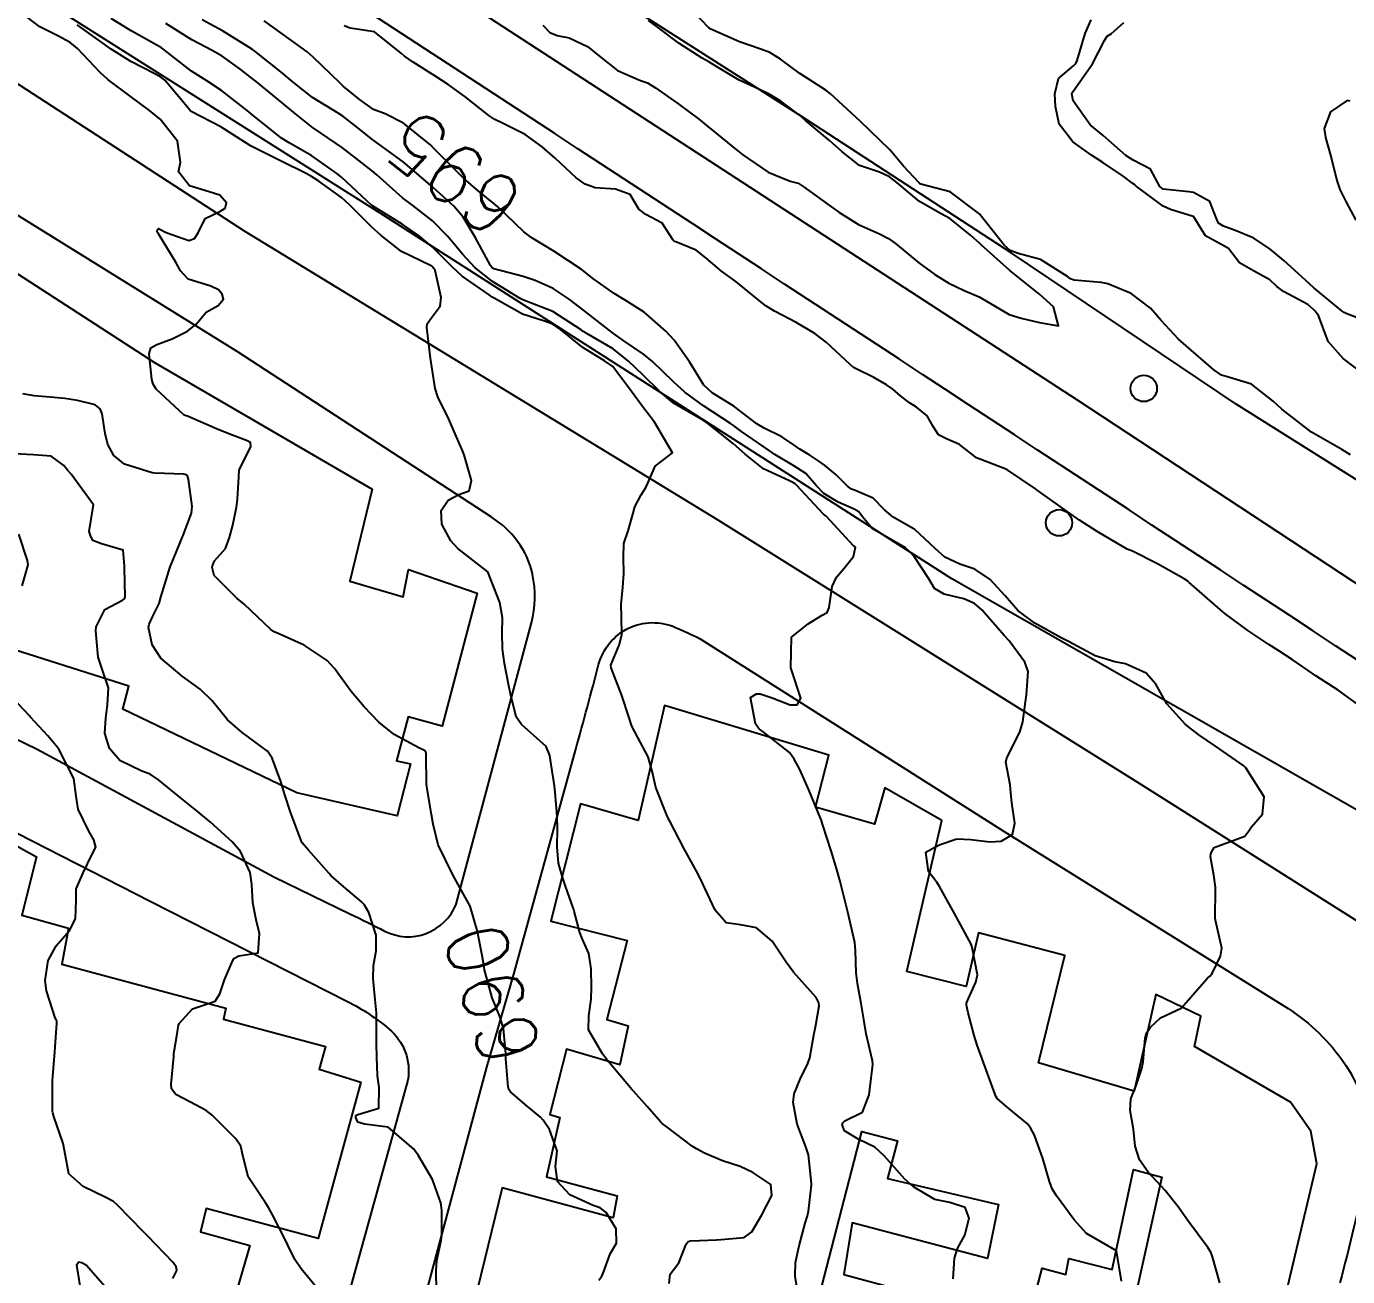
# Model space of a CAD drawing. Header units: metres. Extents: x 286371 to 293043, y 7462578 to 7466404.
# Drawn here: x 286568.5 to 286655.4, y 7465978.4 to 7466060.6 of the extents above; entities that cross this region are included whole.
import ezdxf
from ezdxf.enums import TextEntityAlignment as Align

# ---------------------------------------------------------------- set-up
doc = ezdxf.new("R2010")
doc.units = ezdxf.units.M
doc.header["$MEASUREMENT"] = 0
for name, color, linetype in [('Cotas', 45, 'Continuous'), ('Curvas de Nivel 1m', 11, 'Continuous'), ('Curvas de Nivel 5m', 15, 'Continuous'), ('Divisas', 45, 'Continuous'), ('Edificações', 30, 'Continuous'), ('Linha Férrea', 20, 'Continuous'), ('Postes', 20, 'Continuous'), ('Vias primárias', 230, 'Continuous')]:
    doc.layers.add(name, color=color, linetype=linetype)
doc.styles.add('Style-STANDARD', font='STANDARD.shx')

msp = doc.modelspace()

# ---------------------------------------------------------------- linework, layer by layer
at = {"layer": 'Curvas de Nivel 1m', "flags": 128}
for points, elevation in [([(286655.559, 7466032.43), (286654.997, 7466032.769), (286653.014, 7466033.904), (286651.044, 7466035.415), (286650.476, 7466035.943), (286649.071, 7466037.079), (286647.547, 7466037.518), (286647.079, 7466037.67), (286646.576, 7466038.002), (286645.103, 7466039.294), (286644.262, 7466040.037), (286643.132, 7466041.259), (286642.413, 7466042.065), (286641.158, 7466043.023), (286639.611, 7466043.664), (286639.169, 7466043.75), (286637.407, 7466043.904), (286637.172, 7466043.995), (286636.96, 7466044.148), (286635.19, 7466045.26), (286633.724, 7466045.669), (286633.199, 7466045.86), (286632.796, 7466046.211), (286631.234, 7466048.212), (286631.213, 7466048.235), (286629.256, 7466049.721), (286627.334, 7466050.222), (286627.263, 7466050.249), (286627.206, 7466050.295), (286626.195, 7466051.396), (286625.421, 7466052.323), (286625.297, 7466052.467), (286623.334, 7466054.354), (286621.361, 7466056.181), (286621.088, 7466056.389), (286619.38, 7466057.493), (286618.106, 7466058.434), (286617.4, 7466058.872), (286616.75, 7466059.109), (286615.411, 7466059.583), (286613.517, 7466060.408), (286613.424, 7466060.477), (286613.396, 7466060.505), (286611.454, 7466062.534)], 697), ([(286610.777, 7465977.933), (286610.856, 7465978.544), (286611.428, 7465979.293), (286611.89, 7465980.529), (286612.039, 7465980.694), (286612.207, 7465980.738), (286613.892, 7465980.816), (286614.209, 7465980.836), (286615.713, 7465980.97), (286616.217, 7465981.327), (286616.884, 7465982.451), (286617.53, 7465983.716), (286617.462, 7465984.44), (286616.74, 7465984.924), (286616.276, 7465985.229), (286615.442, 7465985.631), (286614.287, 7465986.005), (286613.102, 7465986.512), (286612.569, 7465986.79), (286612.301, 7465986.961), (286610.659, 7465988.21), (286610.323, 7465988.47), (286610.234, 7465988.556), (286609.339, 7465989.569), (286608.443, 7465990.583), (286608.356, 7465990.684), (286606.74, 7465992.609), (286606.39, 7465993.037), (286605.487, 7465994.628), (286605.511, 7465995.545), (286605.657, 7465996.626), (286605.67, 7465997.412), (286605.649, 7465998.627), (286605.5, 7465999.635), (286605.07, 7466000.633), (286604.901, 7466001.027), (286604.531, 7466002.413), (286604.489, 7466002.591), (286604.474, 7466002.636), (286603.973, 7466004.054), (286603.771, 7466004.651), (286603.511, 7466005.579), (286603.41, 7466006.652), (286603.449, 7466007.825), (286603.421, 7466008.653), (286603.318, 7466009.991), (286603.246, 7466010.656), (286602.991, 7466012.358), (286602.932, 7466012.661), (286602.703, 7466013.257), (286601.085, 7466014.689), (286600.732, 7466015.196), (286600.345, 7466016.701), (286600.235, 7466017.229), (286599.948, 7466018.707), (286599.834, 7466019.674), (286599.798, 7466020.71), (286599.826, 7466021.712), (286599.662, 7466022.712), (286598.874, 7466024.724), (286596.897, 7466026.272), (286596.434, 7466026.761), (286595.836, 7466027.855), (286595.791, 7466028.772), (286596.26, 7466029.449), (286596.95, 7466029.813), (286597.632, 7466030.066), (286597.798, 7466030.742), (286597.313, 7466032.426), (286597.172, 7466032.752), (286597.002, 7466033.154), (286596.294, 7466034.766), (286595.587, 7466036.246), (286595.401, 7466036.779), (286595.094, 7466038.784), (286594.846, 7466040.789), (286594.884, 7466041.032), (286595.133, 7466041.397), (286595.721, 7466042.2), (286595.794, 7466042.775), (286595.41, 7466044.552), (286595.221, 7466044.784), (286595.185, 7466044.82), (286595.091, 7466044.88), (286593.199, 7466045.786), (286591.855, 7466046.835), (286591.223, 7466047.416), (286589.769, 7466048.867), (286589.251, 7466049.336), (286587.754, 7466050.41), (286587.271, 7466050.713), (286586.911, 7466050.91), (286585.286, 7466051.733), (286583.79, 7466052.464), (286583.3, 7466052.712), (286582.883, 7466052.971), (286581.319, 7466053.978), (286579.369, 7466054.989), (286579.334, 7466055.007), (286579.314, 7466055.025), (286579.201, 7466055.162), (286577.627, 7466057.051), (286577.377, 7466057.259), (286576.979, 7466057.462), (286575.392, 7466058.272), (286574.095, 7466059.104), (286573.411, 7466059.599), (286571.872, 7466060.694)], 691), ([(286619.242, 7465977.328), (286619.058, 7465978.421), (286619.088, 7465979.317), (286619.318, 7465980.412), (286619.723, 7465981.901), (286619.884, 7465982.4), (286619.952, 7465982.686), (286620.139, 7465984.396), (286620.141, 7465984.521), (286619.942, 7465986.4), (286619.776, 7465986.928), (286619.191, 7465988.411), (286618.929, 7465989.832), (286619.009, 7465990.415), (286619.402, 7465991.375), (286619.894, 7465992.402), (286620.018, 7465992.772), (286620.308, 7465994.396), (286620.327, 7465994.484), (286620.422, 7465994.926), (286620.635, 7465996.197), (286620.621, 7465996.392), (286620.449, 7465996.735), (286618.964, 7465998.417), (286618.484, 7465999.069), (286617.549, 7466000.439), (286616.517, 7466001.321), (286615.475, 7466001.515), (286614.522, 7466001.659), (286613.801, 7466002.495), (286613.121, 7466003.94), (286612.863, 7466004.51), (286612.572, 7466005.043), (286611.76, 7466006.527), (286610.825, 7466008.346), (286610.727, 7466008.543), (286610.637, 7466008.726), (286609.904, 7466010.556), (286609.692, 7466011.546), (286609.392, 7466012.564), (286608.713, 7466013.848), (286608.321, 7466014.58), (286608.123, 7466015.194), (286607.667, 7466016.591), (286606.961, 7466018.422), (286606.955, 7466018.602), (286607.49, 7466019.908), (286607.673, 7466020.592), (286607.65, 7466021.774), (286607.633, 7466022.593), (286607.729, 7466023.724), (286607.812, 7466024.59), (286607.783, 7466025.698), (286607.809, 7466026.591), (286608.077, 7466027.427), (286608.424, 7466028.582), (286608.521, 7466029), (286608.952, 7466029.791), (286609.257, 7466030.273), (286609.371, 7466030.568), (286609.864, 7466031.678), (286610.994, 7466032.544), (286609.826, 7466034.562), (286609.04, 7466035.609), (286608.302, 7466036.586), (286607.078, 7466038.222), (286606.526, 7466038.613), (286605.101, 7466039.468), (286603.64, 7466040.657), (286603.129, 7466041.02), (286602.587, 7466041.218), (286601.139, 7466041.681), (286599.269, 7466042.723), (286599.155, 7466042.799), (286598.941, 7466042.944), (286597.175, 7466044.168), (286596.531, 7466044.764), (286595.204, 7466046.102), (286594.362, 7466046.797), (286593.226, 7466047.582), (286591.285, 7466048.803), (286591.244, 7466048.833), (286591.226, 7466048.845), (286589.271, 7466050.652), (286589.008, 7466050.878), (286587.292, 7466052.078), (286585.812, 7466052.927), (286585.309, 7466053.241), (286583.953, 7466054.326), (286583.332, 7466054.817), (286583.147, 7466054.967), (286581.355, 7466056.369), (286580.386, 7466057.009), (286579.383, 7466057.651), (286577.58, 7466059.052), (286577.406, 7466059.181), (286577.106, 7466059.362), (286575.422, 7466060.288), (286574.114, 7466061.104)], 692), ([(286629.455, 7465978.255), (286629.536, 7465979.606), (286629.738, 7465980.251), (286630.207, 7465981.108), (286630.511, 7465982.24), (286630.234, 7465982.929), (286629.235, 7465983.269), (286628.248, 7465983.461), (286626.84, 7465984.296), (286626.272, 7465984.808), (286624.907, 7465986.325), (286624.303, 7465986.9), (286623.256, 7465987.404), (286622.318, 7465987.968), (286622.164, 7465988.367), (286622.193, 7465988.499), (286622.328, 7465988.628), (286623.483, 7465989.202), (286623.936, 7465990.341), (286623.973, 7465990.728), (286624.17, 7465992.338), (286624.14, 7465992.586), (286623.731, 7465994.345), (286623.61, 7465995.163), (286623.405, 7465996.35), (286623.162, 7465997.656), (286623.082, 7465998.355), (286623.023, 7465999.83), (286622.979, 7466000.357), (286622.534, 7466002.364), (286622.015, 7466004.373), (286621.8, 7466005.151), (286621.441, 7466006.382), (286620.872, 7466008.139), (286620.787, 7466008.392), (286620.63, 7466008.803), (286619.957, 7466010.405), (286619.361, 7466011.727), (286619.003, 7466012.42), (286618.692, 7466012.847), (286616.964, 7466014.206), (286616.723, 7466014.386), (286616.65, 7466014.456), (286616.454, 7466014.733), (286616.127, 7466016.464), (286616.516, 7466016.7), (286616.758, 7466016.713), (286617.543, 7466016.443), (286618.747, 7466015.978), (286619.186, 7466015.98), (286619.431, 7466016.414), (286618.784, 7466018.424), (286618.814, 7466020.424), (286619.93, 7466021.305), (286620.836, 7466021.877), (286621.177, 7466022.051), (286621.299, 7466022.388), (286621.487, 7466023.763), (286621.772, 7466024.381), (286622.29, 7466024.966), (286622.895, 7466025.749), (286623.034, 7466026.362), (286622.953, 7466026.412), (286622.905, 7466026.44), (286621.113, 7466028.392), (286621.005, 7466028.463), (286620.936, 7466028.516), (286619.157, 7466030.422), (286619.062, 7466030.519), (286618.966, 7466030.582), (286618.683, 7466030.714), (286616.98, 7466031.511), (286615.777, 7466032.473), (286615.004, 7466033.147), (286613.296, 7466034.51), (286613.027, 7466034.704), (286612.611, 7466034.94), (286611.044, 7466035.85), (286610.184, 7466036.557), (286609.07, 7466037.656), (286608.112, 7466038.589), (286607.1, 7466039.385), (286605.327, 7466040.424), (286605.122, 7466040.539), (286604.988, 7466040.636), (286603.142, 7466041.85), (286601.277, 7466042.568), (286601.153, 7466042.61), (286600.987, 7466042.697), (286599.17, 7466043.812), (286598.005, 7466044.742), (286597.197, 7466045.62), (286596.242, 7466046.769), (286595.23, 7466047.817), (286593.935, 7466048.804), (286593.252, 7466049.317), (286591.557, 7466050.84), (286591.278, 7466051.077), (286590.38, 7466051.765), (286589.3, 7466052.597), (286588.889, 7466052.881), (286587.32, 7466053.962), (286586.109, 7466054.923), (286585.344, 7466055.567), (286583.631, 7466056.96), (286583.367, 7466057.173), (286582.567, 7466057.79), (286581.397, 7466058.637), (286580.745, 7466059.004), (286579.414, 7466059.707), (286577.689, 7466060.791)], 693), ([(286640.516, 7465978.089), (286640.194, 7465980.094), (286638.21, 7465981.22), (286637.398, 7465982.137), (286636.247, 7465983.707), (286635.958, 7465984.159), (286635.775, 7465984.648), (286635.355, 7465986.168), (286634.788, 7465987.704), (286634.532, 7465988.181), (286634.328, 7465988.435), (286632.988, 7465989.562), (286632.353, 7465990.114), (286632.274, 7465990.216), (286632.208, 7465990.364), (286631.525, 7465992.227), (286631.026, 7465993.614), (286630.832, 7465994.238), (286630.436, 7465995.735), (286630.317, 7465996.246), (286630.327, 7465996.365), (286630.45, 7465996.668), (286630.945, 7465997.759), (286631.044, 7465998.236), (286630.707, 7466000.035), (286630.64, 7466000.242), (286630.508, 7466000.497), (286629.544, 7466002.259), (286628.561, 7466004.046), (286628.409, 7466004.277), (286627.827, 7466005.034), (286627.643, 7466006.289), (286628.246, 7466006.633), (286628.602, 7466006.798), (286629.682, 7466007.184), (286630.607, 7466007.14), (286631.86, 7466006.971), (286632.606, 7466007.026), (286633.347, 7466007.469), (286633.503, 7466008.201), (286633.31, 7466009.539), (286633.246, 7466010.206), (286633.191, 7466010.733), (286632.913, 7466012.21), (286632.978, 7466012.498), (286633.836, 7466014.188), (286634.034, 7466014.876), (286634.211, 7466016.182), (286634.281, 7466016.651), (286634.37, 7466018.18), (286634.17, 7466018.797), (286633.141, 7466020.199), (286632.811, 7466020.546), (286631.331, 7466022.227), (286630.85, 7466022.652), (286630.149, 7466022.95), (286628.859, 7466023.263), (286628.218, 7466023.631), (286627.848, 7466024.28), (286626.896, 7466025.735), (286626.629, 7466026.029), (286626.314, 7466026.303), (286624.916, 7466027.117), (286624.139, 7466027.557), (286623.498, 7466028.353), (286623.254, 7466028.674), (286622.941, 7466028.85), (286621.893, 7466029.32), (286620.956, 7466029.876), (286620.444, 7466030.402), (286619.758, 7466031.191), (286618.983, 7466031.696), (286617.718, 7466032.444), (286617.294, 7466032.744), (286617.001, 7466032.938), (286615.531, 7466033.962), (286615.022, 7466034.343), (286614.818, 7466034.488), (286613.041, 7466035.643), (286611.816, 7466036.533), (286611.064, 7466037.226), (286609.692, 7466038.565), (286609.091, 7466039.042), (286607.794, 7466039.91), (286607.12, 7466040.397), (286606.849, 7466040.609), (286605.144, 7466041.94), (286604.218, 7466042.648), (286603.164, 7466043.353), (286601.972, 7466043.882), (286601.176, 7466044.136), (286599.251, 7466044.655), (286599.184, 7466044.688), (286599.142, 7466044.725), (286599.043, 7466044.87), (286598.033, 7466046.742), (286597.233, 7466048.04), (286596.626, 7466048.764), (286595.262, 7466050.002), (286594.335, 7466050.799), (286593.287, 7466051.678), (286591.703, 7466052.838), (286591.308, 7466053.122), (286590.118, 7466054.067), (286589.331, 7466054.681), (286589.028, 7466054.879), (286587.349, 7466055.917), (286586.065, 7466056.924), (286585.373, 7466057.514), (286583.54, 7466058.962), (286583.396, 7466059.065), (286583.143, 7466059.225), (286581.423, 7466060.289), (286580.095, 7466061.015)], 694), ([(286656.26, 7466015.852), (286654.76, 7466016.946), (286653.294, 7466017.897), (286652.779, 7466018.247), (286651.735, 7466018.976), (286650.799, 7466019.571), (286650.208, 7466019.943), (286648.818, 7466020.864), (286647.312, 7466021.987), (286646.84, 7466022.376), (286644.96, 7466024.023), (286644.865, 7466024.106), (286644.636, 7466024.259), (286642.882, 7466025.263), (286641.228, 7466026.079), (286640.897, 7466026.227), (286640.622, 7466026.366), (286638.919, 7466027.382), (286637.762, 7466028.132), (286636.942, 7466028.7), (286635.186, 7466029.945), (286634.963, 7466030.108), (286634.873, 7466030.176), (286632.983, 7466031.461), (286630.994, 7466032.234), (286629.863, 7466033.108), (286629.012, 7466033.464), (286628.479, 7466033.736), (286628.145, 7466034.278), (286627.741, 7466034.99), (286627.043, 7466035.553), (286626.587, 7466035.842), (286625.999, 7466036.31), (286625.49, 7466036.748), (286625.064, 7466037.019), (286624.236, 7466037.502), (286623.08, 7466038.071), (286622.897, 7466038.173), (286622.683, 7466038.36), (286621.106, 7466039.832), (286620.354, 7466040.396), (286619.125, 7466041.121), (286617.713, 7466041.859), (286617.141, 7466042.211), (286616.834, 7466042.449), (286615.164, 7466043.826), (286614.228, 7466044.489), (286613.197, 7466045.382), (286612.567, 7466045.879), (286611.212, 7466046.416), (286611.129, 7466046.452), (286611.051, 7466046.538), (286610.324, 7466047.646), (286609.239, 7466048.224), (286608.793, 7466048.581), (286608.222, 7466049.549), (286607.263, 7466049.899), (286605.91, 7466049.979), (286605.268, 7466050.22), (286604.675, 7466050.643), (286603.293, 7466051.92), (286602.435, 7466052.677), (286601.316, 7466053.492), (286599.818, 7466054.225), (286599.33, 7466054.472), (286598.93, 7466054.73), (286597.352, 7466055.979), (286596.265, 7466056.771), (286595.372, 7466057.347), (286593.951, 7466058.24), (286593.391, 7466058.639), (286593.189, 7466058.818), (286591.415, 7466060.232), (286589.818, 7466060.469), (286589.421, 7466060.638)], 696), ([(286602.487, 7466060.668), (286602.939, 7466060.186), (286603.414, 7466059.987), (286604.213, 7466059.842), (286605.404, 7466059.279), (286606.23, 7466058.612), (286607.381, 7466057.697), (286608.902, 7466057.041), (286609.369, 7466056.873), (286609.878, 7466056.557), (286611.349, 7466055.515), (286612.702, 7466054.514), (286613.327, 7466054.003), (286615.213, 7466052.476), (286615.303, 7466052.413), (286615.632, 7466052.136), (286617.282, 7466051.006), (286618.739, 7466050.422), (286619.272, 7466050.278), (286619.66, 7466050.015), (286621.244, 7466048.871), (286621.932, 7466048.374), (286623.222, 7466047.568), (286624.604, 7466046.943), (286625.209, 7466046.653), (286625.651, 7466046.318), (286627.185, 7466045.039), (286628.246, 7466044.278), (286629.166, 7466043.706), (286630.184, 7466043.224), (286631.153, 7466042.813), (286632.167, 7466042.219), (286633.136, 7466041.656), (286633.921, 7466041.404), (286635.128, 7466041.133), (286636.375, 7466040.906), (286636.039, 7466042.161), (286635.156, 7466042.969), (286633.614, 7466044.198), (286633.179, 7466044.546), (286631.287, 7466046.233), (286631.205, 7466046.315), (286630.596, 7466046.861), (286629.229, 7466047.959), (286628.663, 7466048.273), (286627.246, 7466049.07), (286625.739, 7466050.317), (286625.27, 7466050.707), (286624.611, 7466051.001), (286623.286, 7466051.455), (286622.133, 7466052.372), (286621.315, 7466053.092), (286619.754, 7466054.408), (286619.339, 7466054.747), (286618.121, 7466055.665), (286617.359, 7466056.139), (286616.687, 7466056.455), (286615.373, 7466057.054), (286613.963, 7466057.919), (286613.39, 7466058.255), (286612.951, 7466058.511), (286611.408, 7466059.494), (286609.994, 7466060.556), (286609.43, 7466060.97)], 696), ([(286656.261, 7466037.847), (286655.097, 7466038.754), (286654.111, 7466039.879), (286653.454, 7466041.575), (286653.232, 7466041.893), (286653.145, 7466041.984), (286652.753, 7466042.297), (286651.163, 7466043.167), (286650.726, 7466043.492), (286650.263, 7466043.938), (286649.183, 7466044.523), (286648.261, 7466045.044), (286647.545, 7466045.979), (286647.207, 7466046.191), (286646.037, 7466046.829), (286645.295, 7466048.023), (286645.276, 7466048.065), (286645.235, 7466048.089), (286643.74, 7466048.543), (286643.245, 7466048.769), (286641.485, 7466050.081), (286641.37, 7466050.187), (286641.267, 7466050.272), (286640.632, 7466050.736), (286639.287, 7466051.641), (286638.543, 7466052.126), (286637.307, 7466053.004), (286636.414, 7466054.158), (286636.171, 7466055.332), (286636.141, 7466056.163), (286636.368, 7466057.16), (286637.382, 7466058.018), (286637.505, 7466058.142), (286637.596, 7466058.35), (286638.117, 7466060.13), (286638.522, 7466061.028)], 698), ([(286657.132, 7466041.012), (286655.32, 7466041.683), (286655.143, 7466041.776), (286655.025, 7466041.866), (286653.167, 7466043.405), (286652.604, 7466043.903), (286651.193, 7466045.188), (286650.298, 7466045.938), (286649.215, 7466046.675), (286648.049, 7466047.145), (286647.226, 7466047.455), (286646.897, 7466047.659), (286646.736, 7466047.994), (286646.327, 7466049.079), (286645.259, 7466049.67), (286644.95, 7466049.711), (286643.262, 7466049.886), (286643.04, 7466050.058), (286642.428, 7466051.208), (286641.29, 7466051.794), (286640.794, 7466052.092), (286639.314, 7466053.412), (286638.446, 7466054.128), (286637.347, 7466055.69), (286637.249, 7466056.146), (286637.265, 7466056.236), (286637.357, 7466056.354), (286638.611, 7466058.12), (286639.407, 7466059.662), (286639.567, 7466059.947), (286639.842, 7466060.098), (286640.669, 7466060.842)], 699), ([(286655.547, 7466055.666), (286655.352, 7466055.709), (286654.253, 7466054.968), (286653.844, 7466053.887), (286653.915, 7466053.286), (286654.322, 7466051.879), (286654.68, 7466050.466), (286654.86, 7466049.87), (286655.252, 7466049.084), (286655.923, 7466047.854)], 699), ([(286595.496, 7465977.432), (286595.458, 7465978.775), (286595.5, 7465979.459), (286595.79, 7465980.771), (286595.845, 7465981.134), (286595.831, 7465982.77), (286595.764, 7465983.248), (286595.216, 7465984.78), (286594.288, 7465986.383), (286593.979, 7465986.799), (286592.315, 7465988.228), (286590.753, 7465988.413), (286590.319, 7465988.54), (286590.176, 7465988.857), (286590.193, 7465988.99), (286590.327, 7465989.061), (286591.708, 7465989.459), (286591.722, 7465990.834), (286591.601, 7465991.6), (286591.572, 7465992.837), (286591.539, 7465993.7), (286591.554, 7465994.837), (286591.547, 7465995.729), (286591.431, 7465996.84), (286591.318, 7465997.995), (286591.352, 7465998.841), (286591.527, 7465999.81), (286591.527, 7466000.839), (286591.051, 7466002.332), (286590.745, 7466002.851), (286590.547, 7466003.058), (286589.403, 7466004.031), (286588.572, 7466004.752), (286588.441, 7466004.886), (286587.075, 7466006.429), (286586.66, 7466006.914), (286586.606, 7466007.011), (286585.888, 7466008.926), (286585.521, 7466010.062), (286585.252, 7466010.936), (286584.687, 7466012.477), (286584.375, 7466012.949), (286582.712, 7466014.163), (286581.753, 7466014.989), (286580.743, 7466016.243), (286579.962, 7466017.016), (286578.766, 7466017.862), (286577.358, 7466019.056), (286576.802, 7466019.94), (286576.561, 7466021.068), (286576.608, 7466021.287), (286576.835, 7466021.805), (286577.254, 7466022.652), (286577.368, 7466023.057), (286577.709, 7466024.214), (286577.987, 7466025.048), (286578.242, 7466025.696), (286578.794, 7466027.036), (286578.828, 7466027.123), (286578.919, 7466027.357), (286579.381, 7466028.584), (286579.435, 7466029.027), (286579.181, 7466030.821), (286579.123, 7466031.032), (286578.976, 7466031.133), (286578.856, 7466031.156), (286576.976, 7466031.227), (286576.798, 7466031.246), (286574.985, 7466031.812), (286574.277, 7466032.389), (286573.89, 7466033.111), (286573.717, 7466033.816), (286573.508, 7466035.117), (286573.377, 7466035.457), (286573.043, 7466035.709), (286571.898, 7466035.993), (286571.049, 7466036.118), (286570.104, 7466036.223), (286569.051, 7466036.292), (286568.287, 7466036.43)], 689), ([(286588.146, 7465977.026), (286586.584, 7465978.908), (286586.183, 7465979.509), (286585.727, 7465980.454), (286585.507, 7465980.925), (286584.712, 7465982.452), (286584.441, 7465982.941), (286584.238, 7465983.235), (286583.11, 7465984.962), (286582.707, 7465986.549), (286582.629, 7465986.969), (286582.304, 7465987.458), (286580.742, 7465988.998), (286580.339, 7465989.311), (286579.691, 7465989.667), (286578.354, 7465990.373), (286578.066, 7465990.747), (286578.04, 7465991.041), (286578.219, 7465992.865), (286578.228, 7465993.037), (286578.24, 7465993.193), (286578.412, 7465994.217), (286578.529, 7465994.926), (286578.571, 7465995.032), (286579.457, 7465996.001), (286580.444, 7465996.335), (286580.933, 7465996.511), (286581.245, 7465996.993), (286581.551, 7465997.905), (286582.003, 7465998.982), (286582.167, 7465999.301), (286582.492, 7465999.479), (286583.761, 7465999.69), (286583.863, 7466000.954), (286583.628, 7466001.857), (286583.406, 7466002.962), (286583.348, 7466004.177), (286583.248, 7466004.964), (286582.595, 7466006.343), (286582.059, 7466006.983), (286580.623, 7466008.262), (286579.73, 7466009.018), (286578.647, 7466009.901), (286577.22, 7466011.056), (286576.669, 7466011.417), (286576.12, 7466011.625), (286574.683, 7466012.331), (286574.003, 7466013.105), (286573.689, 7466014.13), (286573.746, 7466015.109), (286573.859, 7466015.99), (286573.919, 7466017.107), (286573.491, 7466018.402), (286573.245, 7466019.118), (286573.088, 7466020.853), (286573.115, 7466021.12), (286573.69, 7466022.263), (286574.851, 7466022.862), (286574.983, 7466022.962), (286575.019, 7466023.092), (286574.987, 7466024.988), (286574.982, 7466025.093), (286574.9, 7466026.15), (286573.461, 7466026.561), (286572.909, 7466026.787), (286572.735, 7466027.127), (286572.661, 7466027.385), (286572.944, 7466029.124), (286571.475, 7466031.147), (286571.239, 7466031.411), (286570.983, 7466031.726), (286570.155, 7466032.33), (286568.993, 7466032.415), (286567.699, 7466032.498)], 688), ([(286568.256, 7466023.801), (286568.652, 7466025.188), (286568.61, 7466025.467), (286568.043, 7466027.198)], 687), ([(286578.163, 7465978.275), (286578.415, 7465978.796), (286578.375, 7465979.041), (286578.178, 7465979.319), (286576.496, 7465981.07), (286576.208, 7465981.363), (286574.51, 7465983.1), (286574.247, 7465983.331), (286573.761, 7465983.602), (286572.262, 7465984.329), (286571.323, 7465985.149), (286571.109, 7465986.335), (286570.956, 7465987.155), (286570.33, 7465988.914), (286570.262, 7465989.166), (286570.253, 7465989.248), (286570.248, 7465991.166), (286570.252, 7465991.28), (286570.394, 7465993.164), (286570.534, 7465995.051), (286570.537, 7465995.163), (286570.509, 7465995.247), (286570.428, 7465995.411), (286569.847, 7465997.174), (286569.769, 7465997.871), (286569.953, 7465999.172), (286570.499, 7466000.147), (286571.37, 7466001.142), (286571.75, 7466001.912), (286571.808, 7466003.135), (286571.804, 7466003.887), (286572.349, 7466005.128), (286572.429, 7466005.274), (286572.582, 7466005.645), (286573.09, 7466006.624), (286572.963, 7466007.119), (286572.613, 7466007.72), (286571.935, 7466009.135), (286571.806, 7466009.978), (286571.65, 7466011.14), (286570.692, 7466013.035), (286570.607, 7466013.156), (286569.939, 7466013.937), (286568.805, 7466015.183), (286568.735, 7466015.263), (286566.905, 7466017.212)], 687), ([(286574.146, 7465977.227), (286572.484, 7465979.13), (286572.177, 7465979.301), (286571.982, 7465979.334), (286571.824, 7465979.14), (286572.144, 7465977.134)], 686)]:
    msp.add_lwpolyline(points, dxfattribs=dict(at, elevation=elevation))
at = {"layer": 'Curvas de Nivel 5m', "flags": 128}
for points, elevation in [([(286606.167, 7465978.161), (286606.367, 7465978.416), (286606.448, 7465978.61), (286606.905, 7465979.892), (286607.312, 7465980.598), (286607.289, 7465981.527), (286606.634, 7465982.608), (286606.239, 7465982.922), (286605.783, 7465983.079), (286604.251, 7465983.77), (286603.444, 7465984.657), (286603.312, 7465985.625), (286603.421, 7465986.658), (286602.92, 7465988.061), (286602.506, 7465988.672), (286602.327, 7465988.867), (286601.327, 7465989.702), (286600.352, 7465990.539), (286600.239, 7465990.706), (286600.196, 7465990.868), (286600.053, 7465992.709), (286600.043, 7465993.056), (286599.894, 7465994.712), (286599.648, 7465995.494), (286599.154, 7465996.724), (286598.645, 7465998.568), (286598.617, 7465998.732), (286598.496, 7465999.507), (286598.24, 7466000.739), (286598.181, 7466001.078), (286597.695, 7466002.747), (286596.574, 7466004.764), (286595.601, 7466006.779), (286595.267, 7466008.142), (286595.169, 7466008.786), (286594.862, 7466010.591), (286594.842, 7466010.792), (286594.818, 7466012.666), (286594.815, 7466012.793), (286594.785, 7466012.882), (286594.697, 7466012.988), (286594.338, 7466013.161), (286592.712, 7466014.039), (286591.698, 7466014.84), (286590.739, 7466015.861), (286589.879, 7466016.868), (286588.776, 7466018.378), (286588.295, 7466018.892), (286586.799, 7466019.9), (286585.085, 7466020.665), (286584.812, 7466020.79), (286584.604, 7466020.948), (286582.838, 7466022.604), (286582.38, 7466022.981), (286580.876, 7466024.494), (286580.748, 7466025.006), (286580.76, 7466025.133), (286580.891, 7466025.449), (286581.623, 7466026.274), (286581.882, 7466026.99), (286582.108, 7466027.805), (286582.332, 7466028.984), (286582.417, 7466029.517), (286582.502, 7466030.982), (286582.516, 7466031.446), (286582.995, 7466032.381), (286583.295, 7466032.969), (286583.268, 7466033.23), (286583.01, 7466033.372), (286581.83, 7466033.802), (286581.021, 7466034.125), (286579.111, 7466034.955), (286579.033, 7466034.982), (286578.912, 7466035.036), (286577.059, 7466036.738), (286576.866, 7466037.067), (286576.77, 7466037.367), (286576.61, 7466039.072), (286576.709, 7466039.462), (286577.103, 7466039.678), (286578.124, 7466040.059), (286579.117, 7466040.555), (286579.69, 7466041.016), (286580.35, 7466041.792), (286581.143, 7466042.238), (286581.479, 7466042.659), (286581.401, 7466042.991), (286581.158, 7466043.263), (286580.645, 7466043.519), (286579.168, 7466043.969), (286578.662, 7466044.52), (286578.385, 7466045.036), (286577.213, 7466046.953), (286577.172, 7466047.013), (286577.142, 7466047.056), (286577.115, 7466047.157), (286577.218, 7466047.305), (286577.719, 7466047.047), (286579.206, 7466046.515), (286579.584, 7466046.643), (286579.825, 7466047.015), (286580.281, 7466047.956), (286581.236, 7466048.426), (286581.593, 7466048.634), (286581.679, 7466048.988), (286581.252, 7466049.497), (286580.539, 7466049.721), (286579.26, 7466050.116), (286578.538, 7466051.035), (286578.662, 7466051.655), (286578.459, 7466053.037), (286577.326, 7466054.486), (286576.617, 7466055.065), (286575.358, 7466056.008), (286573.888, 7466057.107), (286573.381, 7466057.559), (286571.889, 7466059.137), (286571.41, 7466059.529), (286570.599, 7466059.974), (286569.425, 7466060.561), (286568.579, 7466061.187)], 690), ([(286646.975, 7465977.992), (286646.494, 7465979.695), (286646.385, 7465980.002), (286646.198, 7465980.301), (286644.915, 7465982.024), (286644.238, 7465982.978), (286643.389, 7465984.047), (286642.272, 7465985.26), (286641.695, 7465986.073), (286641.408, 7465986.967), (286641.295, 7465988.08), (286641.095, 7465989.32), (286641.137, 7465990.083), (286641.472, 7465990.968), (286641.842, 7465992.072), (286641.94, 7465992.514), (286642.068, 7465994.07), (286642.136, 7465994.351), (286642.425, 7465994.799), (286643.081, 7465995.405), (286644.444, 7465996.034), (286646.156, 7465997.999), (286646.329, 7465998.144), (286646.479, 7465998.322), (286647.029, 7465999.454), (286647.111, 7465999.985), (286646.69, 7466001.834), (286646.667, 7466001.992), (286646.694, 7466003.861), (286646.695, 7466003.992), (286646.576, 7466004.778), (286646.373, 7466005.998), (286646.378, 7466006.217), (286646.603, 7466006.604), (286647.609, 7466006.979), (286648.615, 7466007.343), (286648.875, 7466007.706), (286649.059, 7466007.958), (286649.776, 7466008.808), (286649.898, 7466009.946), (286648.682, 7466011.849), (286648.551, 7466011.966), (286646.703, 7466013.264), (286645.609, 7466014.011), (286644.724, 7466014.687), (286643.5, 7466016.043), (286642.763, 7466017.349), (286642.134, 7466018.064), (286640.783, 7466018.677), (286640.077, 7466018.803), (286638.79, 7466019.209), (286637.025, 7466020.141), (286636.806, 7466020.268), (286636.556, 7466020.4), (286634.822, 7466021.352), (286633.708, 7466022.191), (286632.858, 7466023.147), (286631.892, 7466024.219), (286630.884, 7466024.895), (286629.895, 7466025.244), (286628.895, 7466025.685), (286628.266, 7466026.274), (286626.922, 7466027.506), (286625.506, 7466028.316), (286624.941, 7466028.801), (286624.192, 7466029.579), (286622.96, 7466030.11), (286622.778, 7466030.175), (286622.494, 7466030.364), (286621.728, 7466031.132), (286620.984, 7466031.744), (286620.612, 7466032.015), (286620.018, 7466032.404), (286619.376, 7466032.793), (286619.004, 7466033.052), (286618.18, 7466033.599), (286617.02, 7466034.167), (286616.544, 7466034.462), (286615.041, 7466035.627), (286613.62, 7466036.506), (286613.061, 7466037.006), (286612.115, 7466038.529), (286611.105, 7466039.955), (286610.574, 7466040.553), (286609.138, 7466041.792), (286607.894, 7466042.593), (286607.161, 7466043.037), (286605.753, 7466044.048), (286605.182, 7466044.496), (286605, 7466044.637), (286603.201, 7466045.82), (286601.758, 7466046.686), (286601.22, 7466047.075), (286599.515, 7466048.72), (286599.247, 7466048.954), (286598.219, 7466049.781), (286597.272, 7466050.603), (286597.113, 7466050.757), (286595.301, 7466052.593), (286595.109, 7466052.787), (286593.325, 7466054.234), (286592.114, 7466054.833), (286591.338, 7466055.134), (286590.396, 7466055.811), (286589.361, 7466056.667), (286589.125, 7466056.878), (286587.389, 7466058.576), (286586.996, 7466058.91), (286585.416, 7466060.055), (286584.154, 7466060.954)], 695)]:
    msp.add_lwpolyline(points, dxfattribs=dict(at, elevation=elevation))
at = {"layer": 'Divisas'}
for points in [[(286689.304, 7466009.744), (286677.521, 7466017.386), (286662.562, 7466026.627), (286648.052, 7466035.761), (286633.269, 7466045.705), (286619.449, 7466054.691), (286593.932, 7466070.967), (286569.471, 7466087.242), (286541.472, 7466105.196), (286536.108, 7466108.885), (286535.148, 7466106.961), (286508.915, 7466123.388), (286484.92, 7466139.672), (286485.54, 7466140.909), (286461.326, 7466156.538), (286437.159, 7466169.778), (286405.268, 7466186.569), (286399.123, 7466189.438), (286382.435, 7466198.038), (286381.904, 7466198.303)], [(286685.157, 7465992.208), (286659.375, 7466007.135), (286629.372, 7466024.278), (286592.026, 7466048.149), (286555.375, 7466071.322), (286556.162, 7466072.981), (286540.052, 7466082.195), (286539.178, 7466080.449), (286527.642, 7466089.178), (286519.502, 7466096.98), (286507.699, 7466104.935)]]:
    msp.add_lwpolyline(points, dxfattribs=at)
at = {"layer": 'Edificações'}
msp.add_lwpolyline([(286532.408, 7466032.423), (286547.122, 7466058.398), (286557.579, 7466053.369), (286556.494, 7466051.048), (286559.206, 7466049.81), (286555.098, 7466041.288), (286559.358, 7466039.354), (286563.308, 7466047.323), (286576.951, 7466038.494), (286591.257, 7466030.172), (286589.8, 7466024.106), (286593.298, 7466023.087), (286593.638, 7466024.882), (286598.157, 7466023.329), (286595.871, 7466014.575), (286593.636, 7466015.206), (286592.858, 7466012.294), (286593.781, 7466012.1), (286592.906, 7466008.696), (286586.298, 7466010.201), (286574.869, 7466015.701), (286575.257, 7466017.205), (286564.901, 7466020.51), (286563.82, 7466017.065)], close=True, dxfattribs=at)
for points in [[(286650.62, 7465974.267), (286653.36, 7465985.814), (286652.971, 7465987.965), (286651.63, 7465989.869), (286645.306, 7465993.512), (286645.73, 7465995.521), (286642.764, 7465996.932), (286641.35, 7465990.578), (286635.066, 7465992.447), (286636.796, 7465999.511), (286631.109, 7466000.993), (286630.297, 7465997.467), (286626.406, 7465998.463), (286628.701, 7466008.385), (286624.959, 7466010.536), (286624.288, 7466008.138), (286620.404, 7466009.267), (286621.287, 7466012.687), (286610.477, 7466015.946), (286608.742, 7466008.389), (286604.965, 7466009.482), (286603, 7466001.773), (286608.027, 7466000.5), (286606.682, 7465995.302), (286608.098, 7465994.878), (286607.531, 7465992.32), (286604.025, 7465993.338), (286602.928, 7465989.06), (286603.6, 7465988.848), (286602.714, 7465984.949), (286607.355, 7465983.707), (286607.107, 7465982.258), (286599.81, 7465984.24), (286596.089, 7465968.976)], [(286562.309, 7466009.79), (286569.198, 7466005.99), (286568.233, 7466002.154), (286571.294, 7466001.313), (286570.868, 7465998.931), (286581.633, 7465996.044), (286581.494, 7465995.31), (286588.189, 7465993.515), (286587.771, 7465992.043), (286590.512, 7465991.179), (286587.71, 7465980.895), (286580.356, 7465982.864), (286579.974, 7465981.338), (286583.221, 7465980.447), (286582.202, 7465976.977)], [(286618.654, 7465969.373), (286623.457, 7465987.934), (286625.79, 7465987.327), (286625.141, 7465984.836), (286632.42, 7465983.141), (286631.706, 7465979.575), (286622.808, 7465981.934), (286622.255, 7465978.527), (286630.879, 7465976.213)], [(286634.608, 7465976.279), (286635.303, 7465978.949), (286636.846, 7465978.536), (286637.063, 7465979.578), (286639.912, 7465978.855), (286641.312, 7465985.431), (286643.168, 7465984.941), (286641.501, 7465977.435)]]:
    msp.add_lwpolyline(points, dxfattribs=at)
at = {"layer": 'Linha Férrea'}
for points in [[(286381.904, 7466191.536, -0.034817), (286483.632, 7466136.228), (286637.591, 7466036.029), (286881.465, 7465875.709), (287117.31, 7465719.492, 0.005418), (287238.164, 7465637.942, 0.010292), (287320.607, 7465583.016, 0.018788), (287399.315, 7465533.455, 0.057979), (287521.866, 7465481.386), (287711.724, 7465426.477, -0.002898), (287879.49, 7465377.762), (287927.275, 7465363.247), (287977.962, 7465347.669), (288011.308, 7465337.663), (288037.937, 7465330.828), (288090.192, 7465315.26), (288107.16, 7465310.122)], [(287835.179, 7465381.466, 0.010304), (287693.156, 7465427.508), (287537.994, 7465472.45, -0.040382), (287441.992, 7465506.855, -0.042368), (287320.572, 7465578.566, -0.008489), (287246.958, 7465627.065, -0.004773), (287110.875, 7465718.76), (286883.882, 7465869.126), (286836.139, 7465900.582), (286681.718, 7466001.989, 0.002623), (286488.21, 7466128.277, 0.036116), (286381.904, 7466186.943, 0.036116)]]:
    msp.add_lwpolyline(points, format="xyb", dxfattribs=at)
at = {"layer": 'Postes'}
for centre in [(286641.981, 7466036.787), (286636.412, 7466027.953)]:
    msp.add_circle(centre, 0.866, dxfattribs=at)
at = {"layer": 'Vias primárias'}
msp.add_lwpolyline([(286656.7, 7466001.32), (286641.762, 7466010.764), (286614.012, 7466028.136), (286582.859, 7466047.125), (286534.432, 7466078.593), (286518.736, 7466091.079), (286469.553, 7466127.353), (286439.376, 7466144.587), (286419.576, 7466154.659), (286405.847, 7466161.192), (286381.904, 7466172.66)], dxfattribs=at)
for points in [[(286534.567, 7466029.92), (286569.231, 7466013.082), (286584.807, 7466004.671), (286589.845, 7466002.226, -0.005686), (286592.078, 7466001.111, 0.443694), (286596.773, 7466002.882), (286601.733, 7466021.369, 0.121455), (286601.799, 7466024.569, 0.205026), (286599.074, 7466028.34), (286582.385, 7466039.215), (286555.174, 7466056.08, -0.015416), (286550.873, 7466058.933, 0.387785), (286546.113, 7466058.342), (286538.686, 7466045.999), (286532.508, 7466036.626, 0.133563), (286531.128, 7466032.423, 0.313573), (286531.719, 7466031.472, 0.11887)], [(286530.06, 7466026.899), (286576.675, 7466003.086), (286589.641, 7465996.48, -0.055849), (286592.36, 7465994.688, -0.266436), (286593.611, 7465991.32), (286589.531, 7465976.584), (286584.797, 7465957.872, -0.087586), (286583.055, 7465953.996, -0.256384), (286580.499, 7465952.693, -0.090502), (286577.454, 7465953.344, -0.067192), (286575.768, 7465954.322), (286550.307, 7465972.764), (286525.762, 7465990.336), (286514.935, 7465998.175, -0.238557), (286513.29, 7466001.368, -0.166263), (286513.972, 7466003.412), (286519.671, 7466013.549), (286526.246, 7466025.012, -0.032492), (286527.423, 7466026.785, -0.249022), (286528.536, 7466027.298, -0.100335)]]:
    msp.add_lwpolyline(points, format="xyb", close=True, dxfattribs=at)
msp.add_lwpolyline([(286593.385, 7465971.973), (286598.797, 7465992.165), (286600.563, 7465998.283), (286604.645, 7466013.068, 0.002911), (286606.147, 7466018.636, -0.460566), (286611.204, 7466021.078, -0.008608), (286612.824, 7466020.334), (286632.803, 7466007.649), (286651.187, 7465996.207, -0.096116), (286655.006, 7465992.662, -0.211571), (286656.602, 7465985.308, -0.014778), (286654.868, 7465977.99, 0.013021)], format="xyb", dxfattribs=at)

# ---------------------------------------------------------------- texts
at = {"layer": 'Cotas', "style": 'Style-STANDARD'}
for s, rotation, p in [('695', 141.88245, (286596.653, 7466050.903, 695)), ('690', 107.74191, (286599.169, 7465996.945, 690))]:
    msp.add_text(s, height=4, rotation=rotation, dxfattribs=at).set_placement(p, align=Align.MIDDLE_CENTER)

doc.saveas('drawing.dxf')
